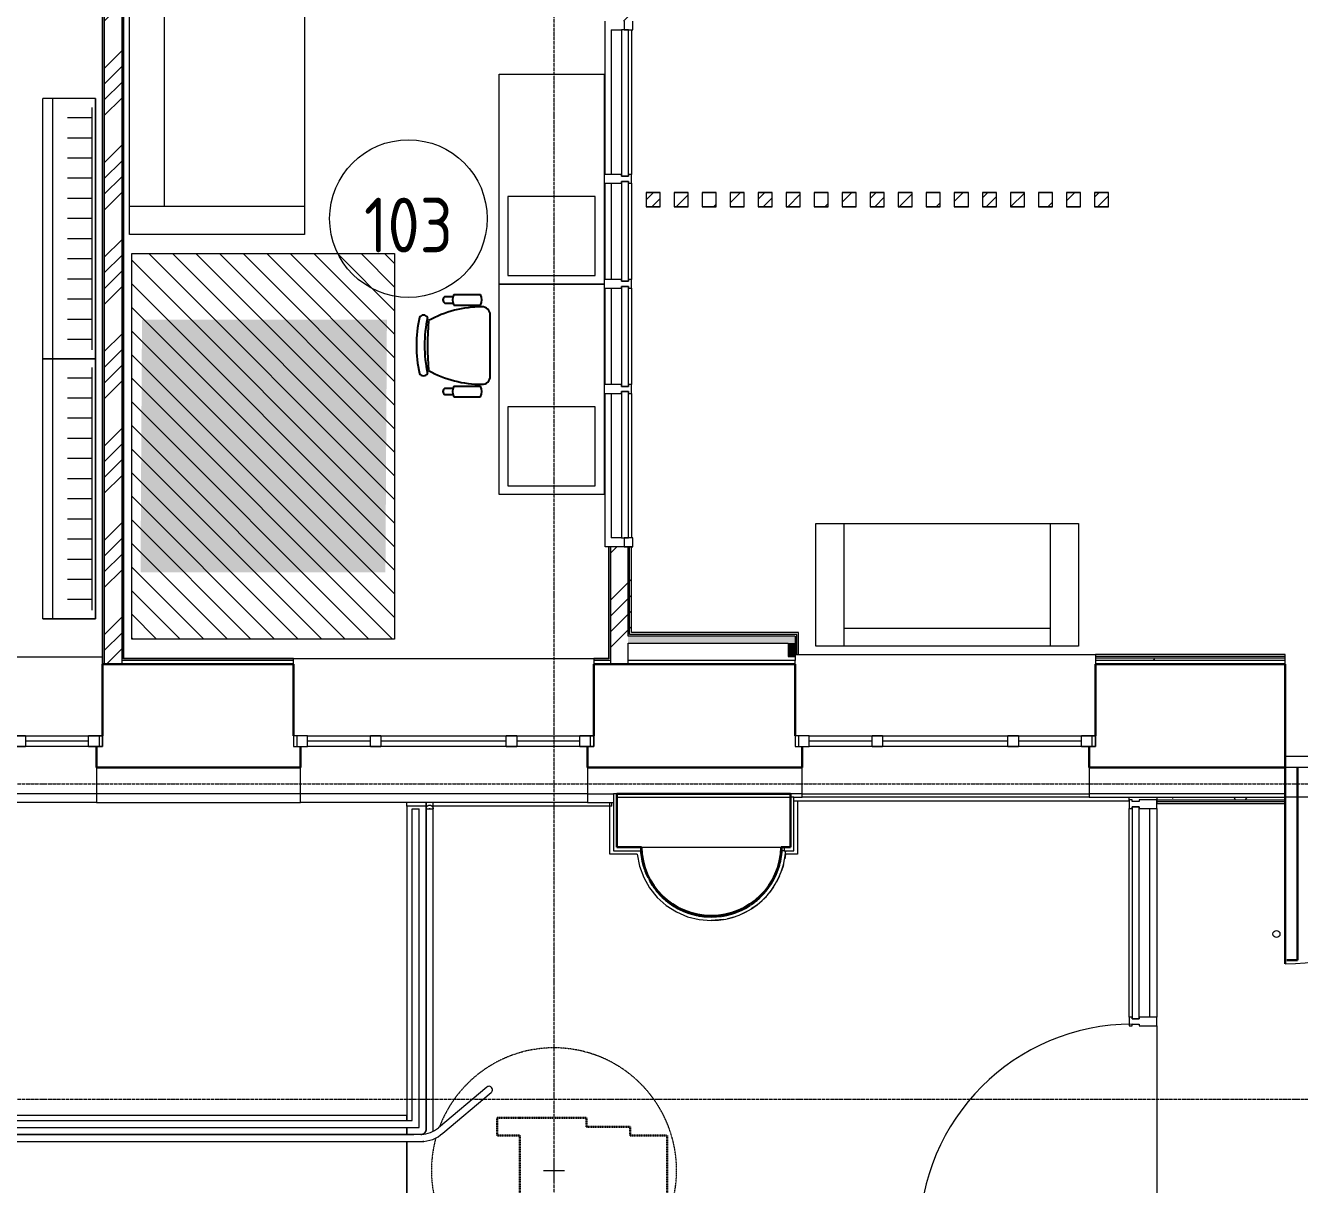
# Model space of a CAD drawing. Header units: millimetres. Extents: x -42533 to 645315, y 3457 to 82611.
# Drawn here: x 41780 to 49056, y 31984 to 38599 of the extents above; entities that cross this region are included whole.
import ezdxf

# ---------------------------------------------------------------- set-up
doc = ezdxf.new("R2010")
doc.units = ezdxf.units.MM
doc.linetypes.add('200_ШТРИХ__ш1_п0_6_', pattern=[1.6, 1, -0.6])
doc.linetypes.add('ADSK_Линия сетки', pattern=[25, 20, -2.5, 0, -2.5])
for name, color, linetype, lineweight in [('_ Окна', 7, 'Continuous', 9), ('Аннотация', 7, 'Continuous', 18), ('Витраж', 7, 'Continuous', 9), ('Двери', 7, 'Continuous', 9), ('Колонны', 7, 'Continuous', 18), ('Мебель', 7, 'Continuous', 18), ('Ограждение', 7, 'Continuous', 9), ('Окна', 7, 'Continuous', 9), ('Оси', 253, 'Continuous', 9), ('Пандусы', 7, 'Continuous', 18), ('Панели витража', 7, 'Continuous', 9), ('Перекрытие', 7, 'Continuous', 18), ('Стены внутренние', 7, 'Continuous', 18), ('Стены наружные', 7, 'Continuous', 18), ('Стены несущие', 7, 'Continuous', 30), ('Стены отделка', 7, 'Continuous', 30), ('Стены разрез', 7, 'Continuous', 35), ('Стены штриховка', 7, 'Continuous', 9), ('ТХ', 5, 'Continuous', 0), ('ФВ-5', 7, 'Continuous', 0), ('ШТРИХОВКА', 252, 'Continuous', 15)]:
    doc.layers.add(name, color=color, linetype=linetype, lineweight=lineweight)
doc.layers.add('Линии', color=7, linetype='Continuous', lineweight=9, true_color=0x00a600)
doc.layers.add('ЭОМ_Лотки рабочие', color=5, linetype='Continuous')
doc.styles.add('GOST Common', font='GOST_Common.ttf', dxfattribs={"width": 0.9, "height": 350})
pattern_1 = [(45, (-31496.66, 188.9), (-269.4077, 269.4077), []), (45, (-31406.86, 188.9), (-269.4077, 269.4077), []), (45, (-31317.06, 188.9), (-269.4077, 269.4077), []), (45, (-31227.26, 188.9), (-269.4077, 269.4077), [])]
pattern_2 = [(0, (557.2, 188.9), (406.4, 101.6), [33.528, -271.272, 33.528, -271.272, -1625.6]), (0, (557.2, 188.9), (406.4, 101.6), [-609.6, 33.528, -576.072, 33.528, -271.272, -711.2]), (0, (557.2, 188.9), (406.4, 101.6), [-1524, 33.528, -169.672, 33.528, -474.472]), (120, (709.6, 239.7), (-291.18818, 301.15272), [33.528, -271.272, 33.528, -271.272, -1625.6]), (120, (709.6, 239.7), (-291.18818, 301.15272), [-609.6, 33.528, -576.072, 33.528, -271.272, -711.2]), (120, (709.6, 239.7), (-291.18818, 301.15272), [-1524, 33.528, -169.672, 33.528, -474.472]), (240, (760.4, 442.9), (-115.21182, -402.75272), [33.528, -271.272, 33.528, -271.272, -1625.6]), (240, (760.4, 442.9), (-115.21182, -402.75272), [-609.6, 33.528, -576.072, 33.528, -271.272, -711.2]), (240, (760.4, 442.9), (-115.21182, -402.75272), [-1524, 33.528, -169.672, 33.528, -474.472])]

# ---------------------------------------------------------------- blocks, each defined once
blk = doc.blocks.new('Тип перил - D40-V63-План 1-го этажа')
at = {"layer": 'Ограждение', "flags": 128}
for points in [[(0, 20), (0.8, 20), (1.6, 19.9), (2.4, 19.9), (3.2, 19.7), (4, 19.6), (4.8, 19.4), (5.5, 19.2), (6.3, 19), (7, 18.7), (7.8, 18.4), (8.5, 18.1), (9.2, 17.7), (9.9, 17.4), (10.6, 16.9), (11.3, 16.5), (11.9, 16), (12.6, 15.6), (13.2, 15), (13.8, 14.5), (14.3, 13.9), (14.9, 13.3), (15.4, 12.7), (15.9, 12.1), (16.4, 11.5), (16.8, 10.8), (17.2, 10.1), (17.6, 9.4), (18, 8.7), (18.3, 8), (18.6, 7.2), (18.9, 6.5), (19.2, 5.7), (19.4, 5), (19.6, 4.2), (19.7, 3.4), (19.8, 2.6), (19.9, 1.8), (20, 1), (20, 0.2), (20, 0)], [(20, 0), (20, -0.8), (19.9, -1.6), (19.9, -2.4), (19.7, -3.2), (19.6, -4), (19.4, -4.8), (19.2, -5.5), (19, -6.3), (18.7, -7), (18.4, -7.8), (18.1, -8.5), (17.7, -9.2), (17.4, -9.9), (16.9, -10.6), (16.5, -11.3), (16, -11.9), (15.6, -12.6), (15, -13.2), (14.5, -13.8), (13.9, -14.3), (13.3, -14.9), (12.7, -15.4), (12.1, -15.9), (11.5, -16.4), (10.8, -16.8), (10.1, -17.2), (9.4, -17.6), (8.7, -18), (8, -18.3), (7.2, -18.6), (6.5, -18.9), (5.7, -19.2), (5, -19.4), (4.2, -19.6), (3.4, -19.7), (2.6, -19.8), (1.8, -19.9), (1, -20), (0.2, -20), (0, -20)]]:
    blk.add_lwpolyline(points, dxfattribs=at)
blk = doc.blocks.new('ТХ 1 этаж.')
at = {"layer": 'Ограждение', "true_color": 0x939598}
h = blk.add_hatch(dxfattribs=at)
h.set_pattern_fill('FP_23', color=252, style=0, pattern_type=2)
h.set_pattern_definition([(45, (7413.68, -1367.48), (-106.066, 106.066), [])])
h.paths.add_polyline_path([(25989.4, 3722.8), (26069.4, 3722.8), (26069.4, 3802.8), (25989.4, 3802.8)])
h.paths.add_polyline_path([(35660.7, 3722.8), (35660.7, 3802.8), (35580.7, 3802.8), (35580.7, 3722.8)])
h.paths.add_polyline_path([(26469.4, 3722.8), (26549.4, 3722.8), (26549.4, 3802.8), (26469.4, 3802.8)])
h.paths.add_polyline_path([(26949.4, 3722.8), (27029.4, 3722.8), (27029.4, 3802.8), (26949.4, 3802.8)])
h.paths.add_polyline_path([(36140.7, 3722.8), (36140.7, 3802.8), (36060.7, 3802.8), (36060.7, 3722.8)])
h.paths.add_polyline_path([(26229.4, 3722.8), (26229.4, 3802.8), (26149.4, 3802.8), (26149.4, 3722.8)])
h.paths.add_polyline_path([(36255.4, 3722.8), (36300.7, 3722.8), (36300.7, 3802.8), (36220.7, 3802.8), (36220.7, 3722.8)])
h.paths.add_polyline_path([(35820.7, 3722.8), (35820.7, 3802.8), (35740.7, 3802.8), (35740.7, 3722.8)])
h.paths.add_polyline_path([(26389.4, 3722.8), (26389.4, 3802.8), (26309.4, 3802.8), (26309.4, 3722.8)])
h.paths.add_polyline_path([(26789.4, 3722.8), (26869.4, 3722.8), (26869.4, 3802.8), (26789.4, 3802.8)])
h.paths.add_polyline_path([(35980.7, 3722.8), (35980.7, 3802.8), (35900.7, 3802.8), (35900.7, 3722.8)])
h.paths.add_polyline_path([(36860.7, 3722.8), (36940.7, 3722.8), (36940.7, 3802.8), (36860.7, 3802.8)])
h.paths.add_polyline_path([(26629.4, 3722.8), (26709.4, 3722.8), (26709.4, 3802.8), (26629.4, 3802.8)])
h.paths.add_polyline_path([(37020.7, 3722.8), (37100.7, 3722.8), (37100.7, 3802.8), (37020.7, 3802.8)])
h.paths.add_polyline_path([(37260.7, 3722.8), (37260.7, 3802.8), (37180.7, 3802.8), (37180.7, 3722.8)])
h.paths.add_polyline_path([(27749.4, 3722.8), (27829.4, 3722.8), (27829.4, 3802.8), (27749.4, 3802.8)])
h.paths.add_polyline_path([(36620.7, 3722.8), (36620.7, 3802.8), (36540.7, 3802.8), (36540.7, 3722.8)])
h.paths.add_polyline_path([(27909.4, 3722.8), (27989.4, 3722.8), (27989.4, 3802.8), (27909.4, 3802.8)])
h.paths.add_polyline_path([(28069.4, 3722.8), (28149.4, 3722.8), (28149.4, 3802.8), (28069.4, 3802.8)])
h.paths.add_polyline_path([(36780.7, 3722.8), (36780.7, 3802.8), (36700.7, 3802.8), (36700.7, 3722.8)])
h.paths.add_polyline_path([(28389.4, 3722.8), (28469.4, 3722.8), (28469.4, 3802.8), (28389.4, 3802.8)])
h.paths.add_polyline_path([(36460.7, 3722.8), (36460.7, 3802.8), (36380.7, 3802.8), (36380.7, 3722.8)])
h.paths.add_polyline_path([(28229.4, 3722.8), (28309.4, 3722.8), (28309.4, 3802.8), (28229.4, 3802.8)])
h.paths.add_polyline_path([(34780.7, 3722.8), (34860.7, 3722.8), (34860.7, 3802.8), (34780.7, 3802.8)])
h.paths.add_polyline_path([(28549.4, 3722.8), (28629.4, 3722.8), (28629.4, 3802.8), (28549.4, 3802.8)])
h.paths.add_polyline_path([(35180.7, 3722.8), (35180.7, 3802.8), (35100.7, 3802.8), (35100.7, 3722.8)])
h.paths.add_polyline_path([(27269.4, 3722.8), (27349.4, 3722.8), (27349.4, 3802.8), (27269.4, 3802.8)])
h.paths.add_polyline_path([(35340.7, 3722.8), (35340.7, 3802.8), (35260.7, 3802.8), (35260.7, 3722.8)])
h.paths.add_polyline_path([(27109.4, 3722.8), (27189.4, 3722.8), (27189.4, 3802.8), (27109.4, 3802.8)])
h.paths.add_polyline_path([(35500.7, 3722.8), (35500.7, 3802.8), (35420.7, 3802.8), (35420.7, 3722.8)])
h.paths.add_polyline_path([(27589.4, 3722.8), (27669.4, 3722.8), (27669.4, 3802.8), (27589.4, 3802.8)])
h.paths.add_polyline_path([(35020.7, 3722.8), (35020.7, 3802.8), (34940.7, 3802.8), (34940.7, 3722.8)])
h.paths.add_polyline_path([(34560.7, 3722.8), (34560.7, 3802.8), (34480.7, 3802.8), (34480.7, 3722.8), (34539.4, 3722.8)])
h.paths.add_polyline_path([(27429.4, 3722.8), (27509.4, 3722.8), (27509.4, 3802.8), (27429.4, 3802.8)])
h.paths.add_polyline_path([(34700.7, 3722.8), (34700.7, 3802.8), (34620.7, 3802.8), (34620.7, 3722.8)])
at = {"layer": 'ТХ', "true_color": 0x939598}
h = blk.add_hatch(dxfattribs=at)
h.set_pattern_fill('ANSI31', color=252, scale=30, angle=90)
h.set_pattern_definition([(135, (6197.59, -20709.1), (-67.35192, -67.35192), [])])
h.paths.add_polyline_path([(23052.5, 1255.9), (24552.5, 1255.9), (24552.5, 3455.9), (23052.5, 3455.9)])
at = {"layer": 'ФВ-5', "true_color": 0x939598}
h = blk.add_hatch(color=252, dxfattribs=at)
h.dxf.hatch_style = 1
h.paths.add_polyline_path([(23102.1, 1636.2), (24500.7, 1636.2), (24509, 3079.1), (23110.5, 3079.1)])
at = {"color": 252, "lineweight": 0, "true_color": 0x939598}
for p, q in [((22544.2, 2855.8), (22544.2, 4340.8)), ((22844.2, 4340.8), (22544.2, 4340.8)), ((22600.2, 4340.8), (22600.2, 2855.8)), ((22844.2, 2855.8), (22844.2, 4340.8)), ((22844.2, 2855.8), (22844.2, 4340.8)), ((22844.2, 4340.8), (22844.2, 2855.8)), ((22844.2, 4340.8), (22844.2, 2855.8)), ((22824.2, 4230.8), (22685.6, 4230.8)), ((22824.2, 4290.8), (22824.2, 2905.8)), ((22824.2, 4115.8), (22685.6, 4115.8)), ((22824.2, 4000.8), (22685.6, 4000.8)), ((22824.2, 3885.8), (22685.6, 3885.8)), ((22824.2, 3770.8), (22685.6, 3770.8)), ((22824.2, 3655.8), (22685.6, 3655.8)), ((22824.2, 3540.8), (22685.6, 3540.8)), ((22824.2, 3425.8), (22685.6, 3425.8)), ((22824.2, 3310.8), (22685.6, 3310.8)), ((22824.2, 3195.8), (22685.6, 3195.8)), ((22824.2, 3080.8), (22685.6, 3080.8)), ((22824.2, 2965.8), (22685.6, 2965.8)), ((22544.2, 1370.8), (22544.2, 2855.8)), ((22844.2, 2855.8), (22544.2, 2855.8)), ((22844.2, 2855.8), (22544.2, 2855.8)), ((22544.2, 2855.8), (22844.2, 2855.8)), ((22600.2, 2855.8), (22600.2, 1370.8)), ((22844.2, 1370.8), (22844.2, 2855.8)), ((22844.2, 1370.8), (22844.2, 2855.8)), ((22844.2, 2855.8), (22844.2, 1370.8)), ((22844.2, 2855.8), (22844.2, 1370.8)), ((22824.2, 2805.8), (22824.2, 1420.8)), ((22824.2, 2745.8), (22685.6, 2745.8)), ((22824.2, 2630.8), (22685.6, 2630.8)), ((22824.2, 2515.8), (22685.6, 2515.8)), ((22824.2, 2400.8), (22685.6, 2400.8)), ((22824.2, 2285.8), (22685.6, 2285.8)), ((22824.2, 2170.8), (22685.6, 2170.8)), ((22824.2, 2055.8), (22685.6, 2055.8)), ((22824.2, 1940.8), (22685.6, 1940.8)), ((22824.2, 1825.8), (22685.6, 1825.8)), ((22824.2, 1710.8), (22685.6, 1710.8)), ((22824.2, 1595.8), (22685.6, 1595.8)), ((22824.2, 1480.8), (22685.6, 1480.8)), ((22844.2, 1370.8), (22544.2, 1370.8)), ((22544.2, 1370.8), (22844.2, 1370.8))]:
    blk.add_line(p, q, dxfattribs=at)
at = {"color": 252, "linetype": 'Continuous', "true_color": 0x939598}
for p, q in [((24840.3, 3210.6), (24885.9, 3210.6)), ((24891.7, 3222.6), (25042.9, 3222.6)), ((24840.4, 3173.9), (24886.1, 3173.9)), ((24891.7, 3162.4), (25042.9, 3162.4)), ((25099.2, 2755.9), (25099.2, 3106.1)), ((24891.7, 2699.6), (25042.9, 2699.6)), ((24840.3, 2651.4), (24885.9, 2651.4)), ((24840.4, 2688.2), (24886.1, 2688.2)), ((24891.7, 2639.4), (25042.9, 2639.4))]:
    blk.add_line(p, q, dxfattribs=at)
for centre, radius, start, end in [((24848.8, 3192.2), 20.2, 114.89545, 245.33537), ((24941.8, 3192.5), 58.4, 148.95101, 211.04877), ((24992.9, 3192.5), 58.4, 328.95097, 31.04877), ((25050.7, 2527.6), 624.5, 89.87797, 119.10589), ((25053.8, 3106.7), 45.4, 359.25187, 92.18664), ((25424.9, 2931.7), 747.5, 167.60199, 192.39777), ((24718, 3076.4), 28.1, 34.29007, 145.70964), ((25471.3, 2931.7), 747.5, 167.60199, 192.39777), ((26503.2, 2931.7), 1761.9, 175.39382, 184.65462), ((24718, 2787.1), 28.1, 214.29147, 325.70827), ((25050.7, 3334.4), 624.5, 240.90677, 270.12147), ((24941.8, 2669.5), 58.4, 148.95098, 211.04877), ((24992.9, 2669.5), 58.4, 328.95097, 31.04877), ((25053.8, 2755.3), 45.4, 267.81347, 0.74787), ((24848.9, 2669.8), 20.2, 114.89545, 245.33537)]:
    blk.add_arc(centre, radius, start, end, dxfattribs=at)
at = {"layer": 'Ограждение', "color": 252, "lineweight": 18, "true_color": 0x939598}
for p, q in [((26069.4, 3802.8), (25989.4, 3802.8)), ((25989.4, 3802.8), (25989.4, 3722.8)), ((26069.4, 3722.8), (26069.4, 3802.8)), ((26229.4, 3802.8), (26149.4, 3802.8)), ((26149.4, 3802.8), (26149.4, 3722.8)), ((26229.4, 3722.8), (26229.4, 3802.8)), ((26389.4, 3802.8), (26309.4, 3802.8)), ((26309.4, 3802.8), (26309.4, 3722.8)), ((26389.4, 3722.8), (26389.4, 3802.8)), ((26549.4, 3802.8), (26469.4, 3802.8)), ((26469.4, 3802.8), (26469.4, 3722.8)), ((26549.4, 3722.8), (26549.4, 3802.8)), ((26709.4, 3802.8), (26629.4, 3802.8)), ((26629.4, 3802.8), (26629.4, 3722.8)), ((26709.4, 3722.8), (26709.4, 3802.8)), ((26869.4, 3802.8), (26789.4, 3802.8)), ((26789.4, 3802.8), (26789.4, 3722.8)), ((26869.4, 3722.8), (26869.4, 3802.8)), ((27029.4, 3802.8), (26949.4, 3802.8)), ((26949.4, 3802.8), (26949.4, 3722.8)), ((27029.4, 3722.8), (27029.4, 3802.8)), ((27189.4, 3802.8), (27109.4, 3802.8)), ((27109.4, 3802.8), (27109.4, 3722.8)), ((27189.4, 3722.8), (27189.4, 3802.8)), ((27349.4, 3802.8), (27269.4, 3802.8)), ((27269.4, 3802.8), (27269.4, 3722.8)), ((27349.4, 3722.8), (27349.4, 3802.8)), ((27509.4, 3802.8), (27429.4, 3802.8)), ((27429.4, 3802.8), (27429.4, 3722.8)), ((27509.4, 3722.8), (27509.4, 3802.8)), ((27669.4, 3802.8), (27589.4, 3802.8)), ((27589.4, 3802.8), (27589.4, 3722.8)), ((27669.4, 3722.8), (27669.4, 3802.8)), ((27829.4, 3802.8), (27749.4, 3802.8)), ((27749.4, 3802.8), (27749.4, 3722.8)), ((27829.4, 3722.8), (27829.4, 3802.8)), ((27989.4, 3802.8), (27909.4, 3802.8)), ((27909.4, 3802.8), (27909.4, 3722.8)), ((27989.4, 3722.8), (27989.4, 3802.8)), ((28149.4, 3802.8), (28069.4, 3802.8)), ((28069.4, 3802.8), (28069.4, 3722.8)), ((28149.4, 3722.8), (28149.4, 3802.8)), ((28309.4, 3802.8), (28229.4, 3802.8)), ((28229.4, 3802.8), (28229.4, 3722.8)), ((28309.4, 3722.8), (28309.4, 3802.8)), ((28469.4, 3802.8), (28389.4, 3802.8)), ((28389.4, 3802.8), (28389.4, 3722.8)), ((28469.4, 3722.8), (28469.4, 3802.8)), ((28629.4, 3802.8), (28549.4, 3802.8)), ((28549.4, 3802.8), (28549.4, 3722.8)), ((28629.4, 3722.8), (28629.4, 3802.8)), ((25989.4, 3722.8), (26069.4, 3722.8)), ((26149.4, 3722.8), (26229.4, 3722.8)), ((26309.4, 3722.8), (26389.4, 3722.8)), ((26469.4, 3722.8), (26549.4, 3722.8)), ((26629.4, 3722.8), (26709.4, 3722.8)), ((26789.4, 3722.8), (26869.4, 3722.8)), ((26949.4, 3722.8), (27029.4, 3722.8)), ((27109.4, 3722.8), (27189.4, 3722.8)), ((27269.4, 3722.8), (27349.4, 3722.8)), ((27429.4, 3722.8), (27509.4, 3722.8)), ((27589.4, 3722.8), (27669.4, 3722.8)), ((27749.4, 3722.8), (27829.4, 3722.8)), ((27909.4, 3722.8), (27989.4, 3722.8)), ((28069.4, 3722.8), (28149.4, 3722.8)), ((28229.4, 3722.8), (28309.4, 3722.8)), ((28389.4, 3722.8), (28469.4, 3722.8)), ((28549.4, 3722.8), (28629.4, 3722.8))]:
    blk.add_line(p, q, dxfattribs=at)
at = {"layer": 'ТХ', "color": 252, "true_color": 0x939598}
for p, q in [((23238.2, 3725.7), (23238.2, 5505.7)), ((24038.2, 3725.7), (23038.2, 3725.7)), ((27117.6, 1915.8), (27117.6, 1215.8)), ((28297.6, 1915.8), (28297.6, 1215.8)), ((28297.6, 1315.8), (27117.6, 1315.8))]:
    blk.add_line(p, q, dxfattribs=at)
for points in [[(23038.2, 3565.7), (23038.2, 5665.7), (24038.2, 5665.7), (24038.2, 3565.7)], [(25749.2, 4481), (25749.2, 3281), (25149.2, 3281), (25149.2, 4481)], [(25199.2, 3781), (25199.2, 3331), (25699.2, 3331), (25699.2, 3781)], [(23052.5, 1255.9), (23052.5, 3455.9), (24552.5, 3455.9), (24552.5, 1255.9)], [(25749.2, 3281), (25749.2, 2081), (25149.2, 2081), (25149.2, 3281)], [(25199.2, 2581), (25199.2, 2131), (25699.2, 2131), (25699.2, 2581)], [(28457.6, 1215.8), (26957.6, 1215.8), (26957.6, 1915.8), (28457.6, 1915.8)]]:
    blk.add_lwpolyline(points, close=True, dxfattribs=at)
blk = doc.blocks.new('1 этаж')
at = {"layer": 'Ограждение'}
h = blk.add_hatch(dxfattribs=at)
h.set_pattern_fill('FP_23', color=8, style=0, pattern_type=2)
h.set_pattern_definition([(45, (557.2, 188.9), (-106.066, 106.066), [])])
h.paths.add_polyline_path([(19132.879, 5279.133), (19212.879, 5279.133), (19212.879, 5359.133), (19132.879, 5359.133)])
h.paths.add_polyline_path([(28804.201, 5279.133), (28804.201, 5359.133), (28724.201, 5359.133), (28724.201, 5279.133)])
h.paths.add_polyline_path([(19612.879, 5279.133), (19692.879, 5279.133), (19692.879, 5359.133), (19612.879, 5359.133)])
h.paths.add_polyline_path([(20092.879, 5279.133), (20172.879, 5279.133), (20172.879, 5359.133), (20092.879, 5359.133)])
h.paths.add_polyline_path([(29284.201, 5279.133), (29284.201, 5359.133), (29204.201, 5359.133), (29204.201, 5279.133)])
h.paths.add_polyline_path([(19372.879, 5279.133), (19372.879, 5359.133), (19292.879, 5359.133), (19292.879, 5279.133)])
h.paths.add_polyline_path([(29398.894, 5279.133), (29444.201, 5279.133), (29444.201, 5359.133), (29364.201, 5359.133), (29364.201, 5279.133)])
h.paths.add_polyline_path([(28964.201, 5279.133), (28964.201, 5359.133), (28884.201, 5359.133), (28884.201, 5279.133)])
h.paths.add_polyline_path([(19532.879, 5279.133), (19532.879, 5359.133), (19452.879, 5359.133), (19452.879, 5279.133)])
h.paths.add_polyline_path([(19932.879, 5279.133), (20012.879, 5279.133), (20012.879, 5359.133), (19932.879, 5359.133)])
h.paths.add_polyline_path([(29124.201, 5279.133), (29124.201, 5359.133), (29044.201, 5359.133), (29044.201, 5279.133)])
h.paths.add_polyline_path([(30004.201, 5279.133), (30084.201, 5279.133), (30084.201, 5359.133), (30004.201, 5359.133)])
h.paths.add_polyline_path([(19772.879, 5279.133), (19852.879, 5279.133), (19852.879, 5359.133), (19772.879, 5359.133)])
h.paths.add_polyline_path([(30164.201, 5279.133), (30244.201, 5279.133), (30244.201, 5359.133), (30164.201, 5359.133)])
h.paths.add_polyline_path([(30404.201, 5279.133), (30404.201, 5359.133), (30324.201, 5359.133), (30324.201, 5279.133)])
h.paths.add_polyline_path([(20892.879, 5279.133), (20972.879, 5279.133), (20972.879, 5359.133), (20892.879, 5359.133)])
h.paths.add_polyline_path([(29764.201, 5279.133), (29764.201, 5359.133), (29684.201, 5359.133), (29684.201, 5279.133)])
h.paths.add_polyline_path([(21052.879, 5279.133), (21132.879, 5279.133), (21132.879, 5359.133), (21052.879, 5359.133)])
h.paths.add_polyline_path([(21212.879, 5279.133), (21292.879, 5279.133), (21292.879, 5359.133), (21212.879, 5359.133)])
h.paths.add_polyline_path([(29924.201, 5279.133), (29924.201, 5359.133), (29844.201, 5359.133), (29844.201, 5279.133)])
h.paths.add_polyline_path([(21532.879, 5279.133), (21612.879, 5279.133), (21612.879, 5359.133), (21532.879, 5359.133)])
h.paths.add_polyline_path([(29604.201, 5279.133), (29604.201, 5359.133), (29524.201, 5359.133), (29524.201, 5279.133)])
h.paths.add_polyline_path([(21372.879, 5279.133), (21452.879, 5279.133), (21452.879, 5359.133), (21372.879, 5359.133)])
h.paths.add_polyline_path([(27924.201, 5279.133), (28004.201, 5279.133), (28004.201, 5359.133), (27924.201, 5359.133)])
h.paths.add_polyline_path([(21692.879, 5279.133), (21772.879, 5279.133), (21772.879, 5359.133), (21692.879, 5359.133)])
h.paths.add_polyline_path([(28324.201, 5279.133), (28324.201, 5359.133), (28244.201, 5359.133), (28244.201, 5279.133)])
h.paths.add_polyline_path([(20412.879, 5279.133), (20492.879, 5279.133), (20492.879, 5359.133), (20412.879, 5359.133)])
h.paths.add_polyline_path([(28484.201, 5279.133), (28484.201, 5359.133), (28404.201, 5359.133), (28404.201, 5279.133)])
h.paths.add_polyline_path([(20252.879, 5279.133), (20332.879, 5279.133), (20332.879, 5359.133), (20252.879, 5359.133)])
h.paths.add_polyline_path([(28644.201, 5279.133), (28644.201, 5359.133), (28564.201, 5359.133), (28564.201, 5279.133)])
h.paths.add_polyline_path([(20732.879, 5279.133), (20812.879, 5279.133), (20812.879, 5359.133), (20732.879, 5359.133)])
h.paths.add_polyline_path([(28164.201, 5279.133), (28164.201, 5359.133), (28084.201, 5359.133), (28084.201, 5279.133)])
h.paths.add_polyline_path([(27704.201, 5279.133), (27704.201, 5359.133), (27624.201, 5359.133), (27624.201, 5279.133), (27682.95, 5279.133)])
h.paths.add_polyline_path([(20572.879, 5279.133), (20652.879, 5279.133), (20652.879, 5359.133), (20572.879, 5359.133)])
h.paths.add_polyline_path([(27844.201, 5279.133), (27844.201, 5359.133), (27764.201, 5359.133), (27764.201, 5279.133)])
at = {"layer": 'Стены внутренние'}
for points in [[(19943.626, 2787.133), (19983.626, 2787.133), (19982.626, 2827.133), (19029.701, 2827.133), (19029.701, 2787.133), (19154.024, 2787.133)], [(19943.626, 2711.133), (19983.626, 2711.133), (19982.626, 2787.133), (19943.626, 2787.133)]]:
    blk.add_hatch(color=8, dxfattribs=at).paths.add_polyline_path(points)
at = {"layer": 'Стены внутренние', "lineweight": 9}
h = blk.add_hatch(dxfattribs=at)
h.set_pattern_fill('FP_12', color=8, style=0, pattern_type=2)
h.set_pattern_definition(pattern_2)
h.paths.add_polyline_path([(21699.073, 2687.133), (22782.625, 2687.133), (22782.625, 2702.133), (21698.626, 2702.133), (21698.626, 2687.133)])
h = blk.add_hatch(dxfattribs=at)
h.set_pattern_fill('FP_12', color=8, style=0, pattern_type=2)
h.set_pattern_definition(pattern_2)
h.paths.add_polyline_path([(28018.201, 1892.133), (28018.201, 1907.133), (27382.762, 1907.133), (27382.762, 1892.133), (27643.855, 1892.133)])
h.paths.add_polyline_path([(22782.625, 1892.133), (22782.625, 1907.133), (21898.201, 1907.133), (21898.201, 1892.133), (22320.782, 1892.133)])
h.paths.add_polyline_path([(25487.54, 1892.133), (25712.762, 1892.133), (25712.762, 1907.133), (24452.625, 1907.133), (24452.625, 1892.133)])
at = {"layer": 'Стены штриховка'}
h = blk.add_hatch(dxfattribs=at)
h.set_pattern_fill('ANSI34', color=8, scale=20)
h.set_pattern_definition(pattern_1)
h.paths.add_polyline_path([(19029.701, 8614.111), (18929.701, 8614.111), (18929.701, 8004.111), (19029.701, 8004.111)])
h.paths.add_polyline_path([(19029.701, 6974.111), (18929.701, 6974.111), (18929.701, 6337.392), (19029.701, 6337.392)])
h.paths.add_polyline_path([(19049.701, 3337.392), (18929.701, 3337.392), (18929.701, 2667.133), (19029.701, 2667.133), (19029.701, 2836.133), (19049.701, 2836.133)])
h = blk.add_hatch(dxfattribs=at)
h.set_pattern_fill('ANSI34', color=8, scale=20)
h.set_pattern_definition(pattern_1)
h.paths.add_polyline_path([(16138.629, 8584.111), (16038.629, 8584.111), (16038.629, 2667.133), (16138.629, 2667.133)])
at = {"layer": '_ Окна', "color": 8, "lineweight": 18}
for p, q in [((15528.629, 2257.133), (15588.629, 2257.133)), ((15588.629, 2257.133), (15588.629, 2197.133)), ((15948.629, 2197.133), (15948.629, 2257.133)), ((15948.629, 2257.133), (16028.629, 2257.133)), ((16028.629, 2257.133), (16028.629, 2197.133)), ((17198.63, 2257.133), (17118.63, 2257.133)), ((17118.63, 2257.133), (17118.63, 2197.133)), ((17198.63, 2197.133), (17198.63, 2257.133)), ((17558.63, 2197.133), (17558.63, 2257.133)), ((17558.63, 2257.133), (17618.63, 2257.133)), ((17618.63, 2257.133), (17618.63, 2197.133)), ((18333.63, 2197.133), (18333.63, 2257.133)), ((18333.63, 2257.133), (18393.63, 2257.133)), ((18393.63, 2257.133), (18393.63, 2197.133)), ((18753.63, 2197.133), (18753.63, 2257.133)), ((18753.63, 2257.133), (18833.63, 2257.133)), ((18833.63, 2257.133), (18833.63, 2197.133)), ((20063.626, 2257.133), (19983.626, 2257.133)), ((19983.626, 2257.133), (19983.626, 2197.133)), ((20063.626, 2197.133), (20063.626, 2257.133)), ((20423.626, 2197.133), (20423.626, 2257.133)), ((20423.626, 2257.133), (20483.626, 2257.133)), ((20483.626, 2257.133), (20483.626, 2197.133)), ((21198.626, 2197.133), (21198.626, 2257.133)), ((21198.626, 2257.133), (21258.626, 2257.133)), ((21258.626, 2257.133), (21258.626, 2197.133)), ((21618.626, 2197.133), (21618.626, 2257.133)), ((21618.626, 2257.133), (21698.626, 2257.133)), ((21698.626, 2257.133), (21698.626, 2197.133)), ((15588.629, 2197.133), (15528.629, 2197.133)), ((16028.629, 2197.133), (15948.629, 2197.133)), ((17118.63, 2197.133), (17198.63, 2197.133)), ((17618.63, 2197.133), (17558.63, 2197.133)), ((18393.63, 2197.133), (18333.63, 2197.133)), ((18833.63, 2197.133), (18753.63, 2197.133)), ((19983.626, 2197.133), (20063.626, 2197.133)), ((20483.626, 2197.133), (20423.626, 2197.133)), ((21258.626, 2197.133), (21198.626, 2197.133)), ((21698.626, 2197.133), (21618.626, 2197.133))]:
    blk.add_line(p, q, dxfattribs=at)
at = {"layer": '_ Окна', "color": 8}
for p, q in [((16008.629, 2257.133), (16008.629, 2197.133)), ((17138.63, 2257.133), (17138.63, 2197.133)), ((18813.63, 2257.133), (18813.63, 2197.133)), ((20003.626, 2257.133), (20003.626, 2197.133)), ((21678.626, 2257.133), (21678.626, 2197.133)), ((15948.629, 2227.133), (15588.629, 2227.133)), ((17558.63, 2227.133), (17198.63, 2227.133)), ((18333.63, 2227.133), (17618.63, 2227.133)), ((18753.63, 2227.133), (18393.63, 2227.133)), ((20423.626, 2227.133), (20063.626, 2227.133)), ((21198.626, 2227.133), (20483.626, 2227.133)), ((21618.626, 2227.133), (21258.626, 2227.133))]:
    blk.add_line(p, q, dxfattribs=at)
at = {"layer": 'Витраж', "color": 8, "lineweight": 18}
for p, q in [((19007.701, 6337.392), (19007.701, 6287.392)), ((19057.701, 6287.392), (19057.701, 6337.392)), ((19007.701, 6287.392), (19057.701, 6287.392)), ((21908.968, 1892.259), (21891.968, 1892.259)), ((21891.968, 1892.259), (21891.968, 1842.259)), ((21908.968, 1882.259), (21908.968, 1892.259)), ((22048.968, 1892.259), (21948.968, 1892.259)), ((21948.968, 1892.259), (21948.968, 1882.259)), ((22048.968, 1842.259), (22048.968, 1892.259)), ((21891.968, 1842.259), (21908.968, 1842.259)), ((21948.968, 1882.259), (21908.968, 1882.259)), ((21908.968, 1852.259), (21948.968, 1852.259)), ((21908.968, 1842.259), (21908.968, 1852.259)), ((21948.968, 1852.259), (21948.968, 1842.259)), ((21948.968, 1842.259), (22048.968, 1842.259))]:
    blk.add_line(p, q, dxfattribs=at)
at = {"layer": 'Витраж', "color": 8}
for p, q in [((18932.701, 6287.392), (18992.701, 6287.392)), ((18932.701, 6287.392), (18932.701, 5462.392)), ((19049.701, 6287.392), (19049.701, 5462.392)), ((18932.701, 5412.392), (18932.701, 4862.392)), ((19049.701, 5412.392), (19049.701, 4862.392)), ((18932.701, 4812.392), (18932.701, 4262.392)), ((19049.701, 4812.392), (19049.701, 4262.392)), ((18932.701, 4212.392), (18932.701, 3387.392)), ((19049.701, 4212.392), (19049.701, 3387.392)), ((18992.701, 3387.392), (18932.701, 3387.392)), ((21891.968, 652.133), (21891.968, 1842.259)), ((22008.968, 652.133), (22008.968, 1842.259))]:
    blk.add_line(p, q, dxfattribs=at)
at = {"layer": 'Витраж', "color": 8, "lineweight": 18, "extrusion": (0, 0, -1)}
for p, q in [((18992.701, 5462.392), (18892.701, 5462.392)), ((18892.701, 5462.392), (18892.701, 5412.392)), ((18992.701, 5452.392), (18992.701, 5462.392)), ((19049.701, 5462.392), (19032.701, 5462.392)), ((19032.701, 5462.392), (19032.701, 5452.392)), ((19049.701, 5412.392), (19049.701, 5462.392)), ((18892.701, 5412.392), (18992.701, 5412.392)), ((19032.701, 5452.392), (18992.701, 5452.392)), ((18992.701, 5422.392), (19032.701, 5422.392)), ((18992.701, 5412.392), (18992.701, 5422.392)), ((19032.701, 5422.392), (19032.701, 5412.392)), ((19032.701, 5412.392), (19049.701, 5412.392)), ((18992.701, 4862.392), (18892.701, 4862.392)), ((18892.701, 4862.392), (18892.701, 4812.392)), ((18892.701, 4812.392), (18992.701, 4812.392)), ((18992.701, 4852.392), (18992.701, 4862.392)), ((19032.701, 4852.392), (18992.701, 4852.392)), ((18992.701, 4822.392), (19032.701, 4822.392)), ((18992.701, 4812.392), (18992.701, 4822.392)), ((19049.701, 4862.392), (19032.701, 4862.392)), ((19032.701, 4862.392), (19032.701, 4852.392)), ((19032.701, 4822.392), (19032.701, 4812.392)), ((19032.701, 4812.392), (19049.701, 4812.392)), ((19049.701, 4812.392), (19049.701, 4862.392)), ((18992.701, 4262.392), (18892.701, 4262.392)), ((18892.701, 4262.392), (18892.701, 4212.392)), ((18992.701, 4252.392), (18992.701, 4262.392)), ((19032.701, 4252.392), (18992.701, 4252.392)), ((18992.701, 4222.392), (19032.701, 4222.392)), ((18992.701, 4212.392), (18992.701, 4222.392)), ((19049.701, 4262.392), (19032.701, 4262.392)), ((19032.701, 4262.392), (19032.701, 4252.392)), ((19032.701, 4222.392), (19032.701, 4212.392)), ((19049.701, 4212.392), (19049.701, 4262.392)), ((18892.701, 4212.392), (18992.701, 4212.392)), ((19032.701, 4212.392), (19049.701, 4212.392)), ((19007.701, 3387.392), (19007.701, 3337.392)), ((19057.701, 3387.392), (19007.701, 3387.392)), ((19057.701, 3337.392), (19057.701, 3387.392)), ((19007.701, 3337.392), (19057.701, 3337.392)), ((21908.968, 652.133), (21891.968, 652.133)), ((21891.968, 652.133), (21891.968, 602.133)), ((21891.968, 602.133), (21908.968, 602.133)), ((21908.968, 642.133), (21908.968, 652.133)), ((21948.968, 642.133), (21908.968, 642.133)), ((21908.968, 602.133), (21908.968, 612.133)), ((21908.968, 612.133), (21948.968, 612.133)), ((22048.968, 652.133), (21948.968, 652.133)), ((21948.968, 652.133), (21948.968, 642.133)), ((21948.968, 612.133), (21948.968, 602.133)), ((21948.968, 602.133), (22048.968, 602.133)), ((22048.968, 602.133), (22048.968, 652.133))]:
    blk.add_line(p, q, dxfattribs=at)
at = {"layer": 'Двери', "color": 8, "lineweight": 30}
blk.add_line((22782.625, 2077.133), (22782.625, 957.133), dxfattribs=at)
at = {"layer": 'Двери', "color": 8}
for centre, radius, start, end in [((22782.625, 2077.133), 1120, 270, 0), ((21908.968, -602.867), 1215, 90, 180)]:
    blk.add_arc(centre, radius, start, end, dxfattribs=at)
at = {"layer": 'Колонны', "color": 8}
for start, end in [(180.9223014, 186.4611298), (353.5388702, 359.0776986), (191.6934624, 195.8000633), (344.1999367, 348.3065376), (200.9753234, 205.1057102), (334.8942898, 339.0246766), (210.2682438, 214.3958955), (325.6041045, 329.7317562), (219.5782399, 223.6759321), (228.9167348, 232.9489175), (307.0510825, 311.0832652), (316.3240679, 320.4217601), (238.3082793, 242.2167672), (247.8168563, 251.4807292), (288.5192708, 292.1831437), (297.7832328, 301.6917207), (257.6786023, 260.7418417), (279.2581583, 282.3213977)]:
    blk.add_arc((19505.056, 1628.857), 405.504, start, end, dxfattribs=at)
at = {"layer": 'Линии', "color": 8, "lineweight": 30}
for p, q in [((22852.625, 977.133), (22852.625, 2077.133)), ((22792.625, 977.133), (22852.625, 977.133))]:
    blk.add_line(p, q, dxfattribs=at)
at = {"layer": 'Линии', "color": 8}
for p, q in [((18222.375, 252.822), (17946.599, 21.419)), ((17972.31, -9.223), (18248.086, 222.18)), ((17849.211, -17.772), (17806.766, -17.772)), ((17806.766, -57.772), (17846.496, -57.772))]:
    blk.add_line(p, q, dxfattribs=at)
blk.add_circle((17775.309, 5210.125), 450, dxfattribs=at)
at = {"layer": 'Линии', "color": 8, "lineweight": 18}
blk.add_circle((22732.625, 1127.015), 20, dxfattribs=at)
at = {"layer": 'Линии', "color": 8}
for centre, radius, start, end in [((18235.23, 237.501), 20, 310, 130), ((17837.879, 150.985), 169.138, 273.8414608, 310), ((17846.496, 129.525), 187.297, 270, 312.2010237)]:
    blk.add_arc(centre, radius, start, end, dxfattribs=at)
at = {"layer": 'Мебель', "color": 8, "linetype": '200_ШТРИХ__ш1_п0_6_', "lineweight": 30}
for p, q in [((18281.4, -22.867), (18281.4, 77.133)), ((18281.4, 77.133), (18792.599, 77.133)), ((18792.599, 77.133), (18792.599, 27.133)), ((18792.599, 27.133), (19042.599, 27.133)), ((19042.599, -22.867), (19042.599, 27.133)), ((18411.4, -22.867), (18281.4, -22.867)), ((18411.4, -422.867), (18411.4, -22.867)), ((19042.599, -22.867), (19252.599, -22.867)), ((19252.599, -422.867), (19252.599, -22.867))]:
    blk.add_line(p, q, dxfattribs=at)
at = {"layer": 'Мебель', "color": 8}
for p, q in [((18606.766, -287.867), (18606.766, -157.867)), ((18546.4, -222.867), (18666.4, -222.867))]:
    blk.add_line(p, q, dxfattribs=at)
at = {"layer": 'Мебель', "color": 8, "linetype": '200_ШТРИХ__ш1_п0_6_', "lineweight": 9}
for start, end in [(164.5439267, 90), (90, 158.7945799)]:
    blk.add_arc((18606.766, -222.867), 700, start, end, dxfattribs=at)
at = {"layer": 'Ограждение', "color": 8, "lineweight": 18}
for p, q in [((19212.879, 5359.133), (19132.879, 5359.133)), ((19132.879, 5359.133), (19132.879, 5279.133)), ((19212.879, 5279.133), (19212.879, 5359.133)), ((19372.879, 5359.133), (19292.879, 5359.133)), ((19292.879, 5359.133), (19292.879, 5279.133)), ((19372.879, 5279.133), (19372.879, 5359.133)), ((19532.879, 5359.133), (19452.879, 5359.133)), ((19452.879, 5359.133), (19452.879, 5279.133)), ((19532.879, 5279.133), (19532.879, 5359.133)), ((19692.879, 5359.133), (19612.879, 5359.133)), ((19612.879, 5359.133), (19612.879, 5279.133)), ((19692.879, 5279.133), (19692.879, 5359.133)), ((19852.879, 5359.133), (19772.879, 5359.133)), ((19772.879, 5359.133), (19772.879, 5279.133)), ((19852.879, 5279.133), (19852.879, 5359.133)), ((20012.879, 5359.133), (19932.879, 5359.133)), ((19932.879, 5359.133), (19932.879, 5279.133)), ((20012.879, 5279.133), (20012.879, 5359.133)), ((20172.879, 5359.133), (20092.879, 5359.133)), ((20092.879, 5359.133), (20092.879, 5279.133)), ((20172.879, 5279.133), (20172.879, 5359.133)), ((20332.879, 5359.133), (20252.879, 5359.133)), ((20252.879, 5359.133), (20252.879, 5279.133)), ((20332.879, 5279.133), (20332.879, 5359.133)), ((20492.879, 5359.133), (20412.879, 5359.133)), ((20412.879, 5359.133), (20412.879, 5279.133)), ((20492.879, 5279.133), (20492.879, 5359.133)), ((20652.879, 5359.133), (20572.879, 5359.133)), ((20572.879, 5359.133), (20572.879, 5279.133)), ((20652.879, 5279.133), (20652.879, 5359.133)), ((20812.879, 5359.133), (20732.879, 5359.133)), ((20732.879, 5359.133), (20732.879, 5279.133)), ((20812.879, 5279.133), (20812.879, 5359.133)), ((20972.879, 5359.133), (20892.879, 5359.133)), ((20892.879, 5359.133), (20892.879, 5279.133)), ((20972.879, 5279.133), (20972.879, 5359.133)), ((21132.879, 5359.133), (21052.879, 5359.133)), ((21052.879, 5359.133), (21052.879, 5279.133)), ((21132.879, 5279.133), (21132.879, 5359.133)), ((21292.879, 5359.133), (21212.879, 5359.133)), ((21212.879, 5359.133), (21212.879, 5279.133)), ((21292.879, 5279.133), (21292.879, 5359.133)), ((21452.879, 5359.133), (21372.879, 5359.133)), ((21372.879, 5359.133), (21372.879, 5279.133)), ((21452.879, 5279.133), (21452.879, 5359.133)), ((21612.879, 5359.133), (21532.879, 5359.133)), ((21532.879, 5359.133), (21532.879, 5279.133)), ((21612.879, 5279.133), (21612.879, 5359.133)), ((21772.879, 5359.133), (21692.879, 5359.133)), ((21692.879, 5359.133), (21692.879, 5279.133)), ((21772.879, 5279.133), (21772.879, 5359.133)), ((19132.879, 5279.133), (19212.879, 5279.133)), ((19292.879, 5279.133), (19372.879, 5279.133)), ((19452.879, 5279.133), (19532.879, 5279.133)), ((19612.879, 5279.133), (19692.879, 5279.133)), ((19772.879, 5279.133), (19852.879, 5279.133)), ((19932.879, 5279.133), (20012.879, 5279.133)), ((20092.879, 5279.133), (20172.879, 5279.133)), ((20252.879, 5279.133), (20332.879, 5279.133)), ((20412.879, 5279.133), (20492.879, 5279.133)), ((20572.879, 5279.133), (20652.879, 5279.133)), ((20732.879, 5279.133), (20812.879, 5279.133)), ((20892.879, 5279.133), (20972.879, 5279.133)), ((21052.879, 5279.133), (21132.879, 5279.133)), ((21212.879, 5279.133), (21292.879, 5279.133)), ((21372.879, 5279.133), (21452.879, 5279.133)), ((21532.879, 5279.133), (21612.879, 5279.133)), ((21692.879, 5279.133), (21772.879, 5279.133))]:
    blk.add_line(p, q, dxfattribs=at)
at = {"layer": 'Ограждение', "color": 8}
for p, q in [((17796.496, 1842.228), (17836.496, 1842.228)), ((17796.496, 62.228), (17796.496, 1842.228)), ((17836.496, 22.228), (17836.496, 1842.228)), ((17876.496, 1877.133), (17876.496, 1842.228)), ((17876.496, 1842.228), (17876.496, 1877.133)), ((17876.496, 1842.228), (17876.496, 12.228)), ((17876.496, 1842.228), (17916.496, 1842.228)), ((17876.496, 12.228), (17876.496, 1842.228)), ((17898.833, 1842.228), (17894.16, 1842.228)), ((17916.496, 1842.228), (17916.496, 1877.133)), ((17916.496, 1842.228), (17916.496, 1877.133)), ((17916.496, 12.228), (17916.496, 1842.228)), ((17916.496, 12.228), (17916.496, 1842.228)), ((11451.496, 62.228), (17796.496, 62.228)), ((11451.496, 22.228), (17836.496, 22.228)), ((11453.487, -17.772), (17806.766, -17.772)), ((11453.487, -57.772), (17806.766, -57.772)), ((17806.766, -17.772), (11455.081, -17.772)), ((11455.081, -57.772), (17806.766, -57.772))]:
    blk.add_line(p, q, dxfattribs=at)
at = {"layer": 'Ограждение', "color": 8, "flags": 128}
for points in [[(17876.496, 12.228), (17876.472, 11.028), (17876.4, 9.83), (17876.28, 8.637), (17876.113, 7.448), (17875.898, 6.268), (17875.636, 5.097), (17875.328, 3.937), (17874.973, 2.791), (17874.573, 1.66), (17874.128, 0.545), (17873.639, -0.55), (17873.106, -1.625), (17872.531, -2.679), (17871.914, -3.708), (17871.256, -4.711), (17870.559, -5.688), (17869.823, -6.636), (17869.05, -7.554), (17868.241, -8.44), (17867.397, -9.293), (17866.52, -10.111), (17865.611, -10.894), (17864.671, -11.64), (17863.702, -12.348), (17862.705, -13.016), (17861.683, -13.644), (17860.636, -14.231), (17859.567, -14.775), (17858.476, -15.276), (17857.367, -15.733), (17856.24, -16.146), (17855.098, -16.513), (17853.941, -16.834), (17852.773, -17.108), (17851.595, -17.336), (17850.409, -17.516), (17849.216, -17.649), (17848.019, -17.733), (17846.82, -17.77)], [(17915.57, 0.938), (17915.898, 3.098), (17916.208, 5.881), (17916.406, 8.674), (17916.492, 11.472), (17916.496, 12.228)], [(17915.57, 0.938), (17915.898, 3.098), (17916.208, 5.881), (17916.406, 8.674), (17916.492, 11.472)], [(17846.496, -57.772), (17849.295, -57.716), (17852.09, -57.548), (17854.876, -57.269), (17857.648, -56.878), (17860.403, -56.377), (17863.135, -55.766)], [(17846.496, -57.772), (17849.295, -57.716), (17852.09, -57.548), (17854.876, -57.269), (17857.648, -56.878), (17860.403, -56.377), (17863.135, -55.766)]]:
    blk.add_lwpolyline(points, dxfattribs=at)
at = {"layer": 'Ограждение', "color": 8}
for radius, start, end in [(30, 270, 0), (30, 320.2351428, 360), (70, 350.0326016, 360), (30, 270, 309.7648572)]:
    blk.add_arc((17846.496, 12.228), radius, start, end, dxfattribs=at)
at = {"layer": 'Окна', "color": 8}
for p, q in [((15588.629, 2257.133), (15528.629, 2257.133)), ((15588.629, 2257.133), (15948.629, 2257.133)), ((16028.629, 2257.133), (15948.629, 2257.133)), ((16028.629, 2197.133), (16028.629, 2257.133)), ((17198.63, 2257.133), (17118.63, 2257.133)), ((17118.63, 2257.133), (17118.63, 2197.133)), ((17198.63, 2257.133), (17558.63, 2257.133)), ((17618.63, 2257.133), (17558.63, 2257.133)), ((17618.63, 2257.133), (18333.63, 2257.133)), ((18393.63, 2257.133), (18333.63, 2257.133)), ((18393.63, 2257.133), (18753.63, 2257.133)), ((18833.63, 2257.133), (18753.63, 2257.133)), ((18833.63, 2197.133), (18833.63, 2257.133)), ((20063.626, 2257.133), (19983.626, 2257.133)), ((19983.626, 2257.133), (19983.626, 2197.133)), ((20063.626, 2257.133), (20423.626, 2257.133)), ((20483.626, 2257.133), (20423.626, 2257.133)), ((20483.626, 2257.133), (21198.626, 2257.133)), ((21258.626, 2257.133), (21198.626, 2257.133)), ((21258.626, 2257.133), (21618.626, 2257.133)), ((21698.626, 2257.133), (21618.626, 2257.133)), ((21698.626, 2197.133), (21698.626, 2257.133)), ((15528.629, 2197.133), (15588.629, 2197.133)), ((15948.629, 2197.133), (15588.629, 2197.133)), ((15948.629, 2197.133), (16028.629, 2197.133)), ((17118.63, 2197.133), (17198.63, 2197.133)), ((17558.63, 2197.133), (17198.63, 2197.133)), ((17558.63, 2197.133), (17618.63, 2197.133)), ((18333.63, 2197.133), (17618.63, 2197.133)), ((18333.63, 2197.133), (18393.63, 2197.133)), ((18753.63, 2197.133), (18393.63, 2197.133)), ((18753.63, 2197.133), (18833.63, 2197.133)), ((19983.626, 2197.133), (20063.626, 2197.133)), ((20423.626, 2197.133), (20063.626, 2197.133)), ((20423.626, 2197.133), (20483.626, 2197.133)), ((21198.626, 2197.133), (20483.626, 2197.133)), ((21198.626, 2197.133), (21258.626, 2197.133)), ((21618.626, 2197.133), (21258.626, 2197.133)), ((21618.626, 2197.133), (21698.626, 2197.133))]:
    blk.add_line(p, q, dxfattribs=at)
at = {"layer": 'Оси', "color": 8, "linetype": 'ADSK_Линия сетки'}
for p, q in [((18606.766, -4162.595), (18606.766, 44411.9)), ((-9557.528, 1983.902), (56672.201, 1983.902)), ((-9557.528, 183.902), (56562.053, 183.902))]:
    blk.add_line(p, q, dxfattribs=at)
at = {"layer": 'Пандусы', "color": 8}
for p, q in [((11451.496, 92.228), (17766.496, 92.228)), ((17766.496, 62.228), (17766.496, 92.228)), ((17766.496, -17.772), (17766.496, 22.228)), ((17766.496, -1057.772), (17766.496, -57.772))]:
    blk.add_line(p, q, dxfattribs=at)
at = {"layer": 'Панели витража', "color": 8, "lineweight": 18}
for p, q in [((18992.701, 6287.392), (18992.701, 5452.392)), ((19032.701, 6287.392), (18992.701, 6287.392)), ((19032.701, 5452.392), (19032.701, 6287.392)), ((18992.701, 5452.392), (19032.701, 5452.392)), ((18992.701, 5422.392), (18992.701, 4852.392)), ((19032.701, 5422.392), (18992.701, 5422.392)), ((19032.701, 4852.392), (19032.701, 5422.392)), ((18992.701, 4852.392), (19032.701, 4852.392)), ((18992.701, 4822.392), (18992.701, 4252.392)), ((19032.701, 4822.392), (18992.701, 4822.392)), ((19032.701, 4252.392), (19032.701, 4822.392)), ((18992.701, 4252.392), (19032.701, 4252.392)), ((18992.701, 4222.392), (18992.701, 3387.392)), ((19032.701, 4222.392), (18992.701, 4222.392)), ((19032.701, 3387.392), (19032.701, 4222.392)), ((18992.701, 3387.392), (19032.701, 3387.392))]:
    blk.add_line(p, q, dxfattribs=at)
blk.add_lwpolyline([(21908.968, 642.133), (21948.968, 642.133), (21948.968, 1852.259), (21908.968, 1852.259)], close=True, dxfattribs=at)
at = {"layer": 'Перекрытие', "color": 8}
for p, q in [((18899.701, 5462.392), (18899.701, 6337.392)), ((18899.701, 4862.392), (18899.701, 5412.392)), ((18899.701, 4262.392), (18899.701, 4812.392)), ((18899.701, 3337.392), (18899.701, 4212.392)), ((22782.625, 2142.133), (24452.625, 2142.133)), ((24452.625, 2077.133), (22782.625, 2077.133)), ((24452.625, 1907.133), (22782.625, 1907.133)), ((17766.496, 1857.228), (17766.496, 62.228)), ((22048.968, 1842.259), (22048.968, 652.133)), ((22048.968, 602.133), (22048.968, -577.867)), ((17766.496, 22.228), (17766.496, -17.772)), ((17766.496, -57.772), (17766.496, -1057.772))]:
    blk.add_line(p, q, dxfattribs=at)
at = {"layer": 'Стены внутренние', "color": 8}
for p, q in [((19983.626, 2711.133), (19983.626, 2687.133)), ((20003.626, 2722.133), (21698.626, 2722.133))]:
    blk.add_line(p, q, dxfattribs=at)
at = {"layer": 'Стены наружные', "color": 8}
for p, q in [((14325.629, 2709.133), (16028.629, 2709.133)), ((17118.63, 2699.133), (18833.63, 2699.133)), ((15993.629, 1927.133), (14353.629, 1927.133)), ((18798.63, 1927.133), (17158.63, 1927.133)), ((20023.626, 1927.133), (21663.626, 1927.133)), ((21663.626, 1907.133), (20023.626, 1907.133)), ((15993.629, 1877.133), (14353.629, 1877.133)), ((18798.63, 1877.133), (17158.63, 1877.133)), ((17766.496, 1857.228), (17766.496, 1877.133)), ((17876.496, 1857.228), (17766.496, 1857.228)), ((18936.496, 1857.228), (17916.496, 1857.228)), ((18926.496, 1582.329), (18926.496, 1877.133)), ((18936.496, 1857.228), (18936.496, 1877.133)), ((19997.201, 1887.133), (19997.201, 1582.329)), ((19920.232, 1602.329), (19909.692, 1602.329)), ((19082.103, 1582.329), (18926.496, 1582.329)), ((19927.987, 1582.216), (19924.157, 1555.365)), ((19997.201, 1582.329), (19928.01, 1582.329)), ((19573.843, 1208.949), (19505.056, 1203.352))]:
    blk.add_line(p, q, dxfattribs=at)
blk.add_lwpolyline([(19977.201, 1887.133), (21891.968, 1887.133), (21891.968, 1907.133)], dxfattribs=at)
at = {"layer": 'Стены наружные', "color": 8, "flags": 128}
for points in [[(19082.126, 1582.216), (19095.183, 1514.587), (19119.044, 1449.836), (19153.059, 1389.792), (19196.332, 1336.037), (19247.727, 1289.983), (19305.891, 1252.842), (19369.295, 1225.591), (19436.27, 1208.949), (19505.056, 1203.352)], [(19894.349, 1457.089), (19891.069, 1449.836), (19877.488, 1423.083)], [(19917.28, 1523.378), (19914.93, 1514.587), (19906.348, 1487.392)], [(19860.837, 1395.462), (19857.054, 1389.792), (19838.33, 1364.325)], [(19817.658, 1340.18), (19813.781, 1336.037), (19789.832, 1312.706)], [(19707.219, 1254.445), (19704.222, 1252.842), (19669.153, 1236.275)], [(19765.983, 1292.745), (19762.386, 1289.983), (19733.1, 1269.629)], [(19642.962, 1226.32), (19640.818, 1225.591), (19597.876, 1213.605)]]:
    blk.add_lwpolyline(points, dxfattribs=at)
at = {"layer": 'Стены наружные', "color": 8}
for radius, start, end in [(405.504, 183.7508415, 197.2103486), (425.504, 270, 356.4256941), (405.504, 342.8071399, 356.2491585), (425.504, 353.7223841, 356.4256941), (405.504, 197.2398327, 206.6323868), (405.504, 313.2028311, 342.7601673), (405.504, 208.1379529, 218.0762194), (405.504, 218.0802873, 227.5464628), (405.504, 227.728732, 235.8149049), (405.504, 304.1173308, 312.968833), (405.504, 235.9150379, 245.3597767), (405.504, 245.4638159, 270), (405.504, 270, 303.4541089)]:
    blk.add_arc((19505.056, 1628.857), radius, start, end, dxfattribs=at)
at = {"layer": 'Стены несущие', "color": 8}
for p, q in [((16028.629, 2667.133), (16028.629, 2257.133)), ((16028.629, 2667.133), (17118.63, 2667.133)), ((17118.63, 2257.133), (17118.63, 2667.133)), ((18833.63, 2667.133), (18833.63, 2257.133)), ((18833.63, 2667.133), (19983.626, 2667.133)), ((19983.626, 2257.133), (19983.626, 2667.133)), ((21698.626, 2667.133), (21698.626, 2257.133)), ((22782.625, 2667.133), (21698.626, 2667.133)), ((22782.625, 2077.133), (22782.625, 2667.133)), ((15993.629, 2197.133), (15993.629, 2077.133)), ((17158.63, 2077.133), (17158.63, 2197.133)), ((18798.63, 2197.133), (18798.63, 2077.133)), ((20023.626, 2077.133), (20023.626, 2197.133)), ((21663.626, 2197.133), (21663.626, 2077.133)), ((17158.63, 2077.133), (15993.629, 2077.133)), ((20023.626, 2077.133), (18798.63, 2077.133)), ((21663.626, 2077.133), (22782.625, 2077.133)), ((19957.201, 1927.329), (18966.496, 1927.329)), ((18966.496, 1927.329), (18966.496, 1622.329)), ((19957.201, 1622.329), (19957.201, 1927.329)), ((18966.496, 1622.329), (19106.208, 1622.329)), ((19903.905, 1622.329), (19957.201, 1622.329))]:
    blk.add_line(p, q, dxfattribs=at)
at = {"layer": 'Стены отделка', "color": 8, "lineweight": 9}
for p, q in [((16026.629, 8549.111), (16026.629, 2257.133)), ((16138.629, 8584.111), (16138.629, 2667.133)), ((16150.629, 2699.133), (16150.629, 8572.111)), ((19057.701, 3337.392), (18899.701, 3337.392)), ((18917.701, 3337.392), (18917.701, 2699.133)), ((19049.701, 2847.133), (19049.701, 3337.392)), ((20003.626, 2847.133), (19049.701, 2847.133)), ((20003.626, 2722.133), (20003.626, 2847.133)), ((19983.626, 2827.133), (19029.701, 2827.133)), ((19029.701, 2667.133), (19029.701, 2787.133)), ((19029.701, 2787.133), (19943.626, 2787.133)), ((19943.626, 2787.133), (19943.626, 2711.133)), ((19983.626, 2827.133), (19983.626, 2711.133)), ((17118.63, 2699.133), (16150.629, 2699.133)), ((17118.63, 2667.133), (17118.63, 2699.133)), ((18833.63, 2699.133), (18833.63, 2667.133)), ((18919.701, 2699.133), (18833.63, 2699.133)), ((19943.626, 2711.133), (19983.626, 2711.133)), ((19983.626, 2722.133), (20003.626, 2722.133)), ((21698.626, 2722.133), (21698.626, 2667.133)), ((22782.625, 2722.133), (21698.626, 2722.133)), ((22782.625, 2667.133), (22782.625, 2722.133)), ((16159.701, 2687.133), (16138.629, 2687.133)), ((17117.63, 2687.133), (17118.63, 2687.133)), ((18929.701, 2687.133), (18833.63, 2687.133)), ((19983.626, 2687.133), (19029.701, 2687.133)), ((19983.626, 2667.133), (19983.626, 2687.133)), ((15993.629, 2077.133), (15993.629, 1877.133)), ((17158.63, 1877.133), (17158.63, 2077.133)), ((18798.63, 2077.133), (18798.63, 1877.133)), ((20023.626, 1907.133), (20023.626, 2077.133)), ((21663.626, 2077.133), (21663.626, 1907.133)), ((22782.625, 1872.133), (22782.625, 2077.133)), ((17158.63, 1927.133), (17157.63, 1927.133)), ((20023.626, 1927.133), (18946.496, 1927.133)), ((18946.496, 1927.133), (18946.496, 1602.329)), ((18966.496, 1907.133), (19957.201, 1907.133)), ((19977.201, 1907.133), (20023.626, 1907.133)), ((19977.201, 1602.329), (19977.201, 1907.133)), ((22782.625, 1927.133), (21663.626, 1927.133)), ((21663.626, 1907.133), (21898.201, 1907.133)), ((22048.968, 1907.133), (22048.968, 1872.133)), ((15993.629, 1877.133), (17158.63, 1877.133)), ((18798.63, 1877.133), (18946.496, 1877.133)), ((22048.968, 1872.133), (22782.625, 1872.133)), ((18946.496, 1602.329), (19100.421, 1602.329)), ((19920.232, 1622.329), (19920.232, 1602.329)), ((19920.232, 1602.329), (19977.201, 1602.329))]:
    blk.add_line(p, q, dxfattribs=at)
blk.add_arc((19505.056, 1628.857), 405.504, 180.9223014, 183.7508415, dxfattribs=at)
at = {"layer": 'Стены разрез', "color": 8, "lineweight": 30}
for start, end in [(180.9375682, 270), (270, 359.0624318)]:
    blk.add_arc((19505.056, 1628.857), 398.902, start, end, dxfattribs=at)
at = {"layer": 'Стены штриховка', "color": 8}
for p, q in [((16028.629, 8584.111), (16028.629, 2667.133)), ((16038.629, 8584.111), (16038.629, 2667.133)), ((16148.629, 2697.133), (16148.629, 8574.111)), ((18919.701, 3337.392), (18919.701, 2697.133)), ((18929.701, 3337.392), (18929.701, 2667.133)), ((19029.701, 2827.133), (19029.701, 3337.392)), ((19038.701, 2836.133), (19038.701, 3337.392)), ((19992.626, 2836.133), (19038.701, 2836.133)), ((19992.626, 2722.133), (19992.626, 2836.133)), ((17118.63, 2697.133), (16148.629, 2697.133)), ((18919.701, 2697.133), (18833.63, 2697.133)), ((22782.625, 2711.133), (21698.626, 2711.133)), ((22782.625, 2702.133), (21698.626, 2702.133)), ((17117.63, 2687.133), (16159.701, 2687.133)), ((22782.625, 2687.133), (21698.626, 2687.133)), ((17157.63, 1927.133), (15993.629, 1927.133)), ((18798.63, 1927.133), (18946.496, 1927.133)), ((19977.201, 1907.133), (19957.201, 1907.133)), ((21898.201, 1907.133), (22782.625, 1907.133)), ((22048.968, 1892.133), (22782.625, 1892.133)), ((22048.968, 1883.133), (22782.625, 1883.133)), ((19106.208, 1622.329), (19903.905, 1622.329))]:
    blk.add_line(p, q, dxfattribs=at)
at = {"layer": 'Ограждение', "color": 8, "rotation": 89.99999999999993}
blk.add_blockref('Тип перил - D40-V63-План 1-го этажа', (17896.496, 1842.228), dxfattribs=at)
at = {"layer": 'ЭОМ_Лотки рабочие'}
blk.add_blockref('ТХ 1 этаж.', (-6856.492, 1554.379), dxfattribs=at)
at = {"layer": 'Аннотация', "color": 8, "lineweight": 9, "insert": (17775.309, 5173.176), "char_height": 312.5, "width": 520.21112, "attachment_point": 5, "line_spacing_factor": 1.022766, "style": 'GOST Common'}
blk.add_mtext('103', dxfattribs=at)

msp = doc.modelspace()

# ---------------------------------------------------------------- block references
at = {"layer": 'ШТРИХОВКА'}
msp.add_blockref('1 этаж', (26191.6, 32286.7), dxfattribs=at)

doc.saveas('drawing.dxf')
